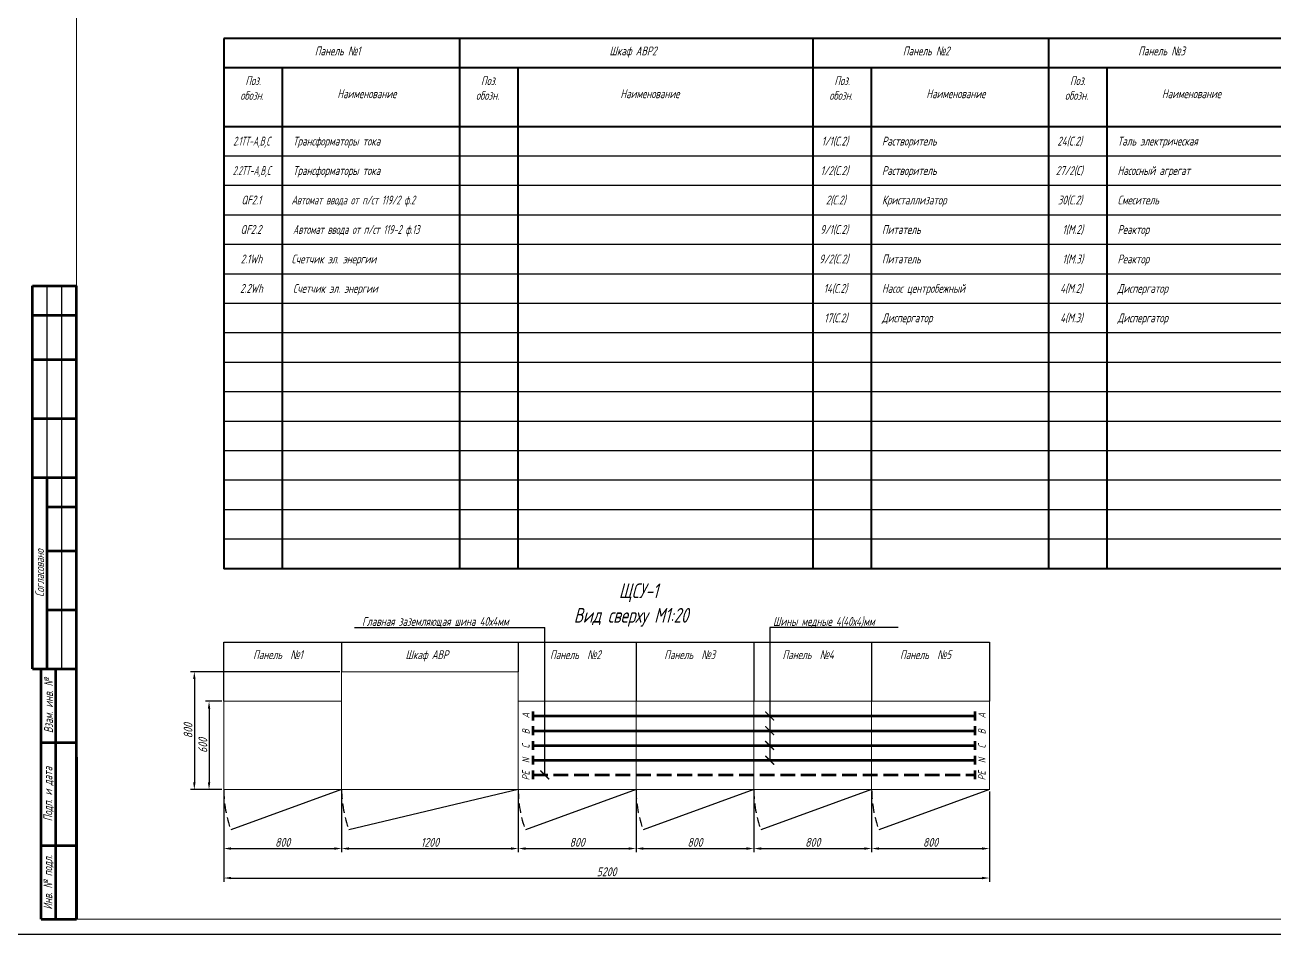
# Model space of a CAD drawing. Header units: millimetres. Extents: x -14296 to 10264, y -13087 to -5602.
# Drawn here: x -7344.2 to -6920.1, y -13086.7 to -12778.2 of the extents above; entities that cross this region are included whole.
import ezdxf

# ---------------------------------------------------------------- set-up
doc = ezdxf.new("R2010")
doc.units = ezdxf.units.MM
doc.linetypes.add('DASHED2', pattern=[9.525, 6.35, -3.175])
doc.linetypes.add('gost5', pattern=[7, 5, -2, 0])
doc.layers.get('Defpoints').update_dxf_attribs({"color": 33})
for name, color, linetype, lineweight in [('КаБель силовой (Вновь)', 1, 'Continuous', 15), ('Линия выноска', 137, 'Continuous', 25), ('Размерная', 4, 'Continuous', 25), ('Рамка толстая', 7, 'Continuous', 15), ('Рамка тонкая', 5, 'Continuous', 25), ('ТаБлица', 253, 'Continuous', 15), ('Текст', 7, 'Continuous', 20), ('Штампы', 252, 'Continuous', 25), ('Щиты пульты (Вновь)', 5, 'Continuous', 15)]:
    doc.layers.add(name, color=color, linetype=linetype, lineweight=lineweight)
doc.styles.add('gost shx', font='gost.shx', dxfattribs={"oblique": 15})
doc.styles.add('Simplex', font='simplex.shx', dxfattribs={"width": 0.7, "oblique": 15})
doc.dimstyles.new('ISO-25', dxfattribs={"dimtxt": 3, "dimasz": 2.5, "dimexe": 1.25, "dimexo": 0.625, "dimtad": 1, "dimtxsty": 'gost shx', "dimcen": 2.5, "dimclrt": 2, "dimadec": 0, "dimazin": 0, "dimtfac": 1, "dimtmove": 0, "dimatfit": 3, "dimfxl": 1, "dimarcsym": 0})

# ---------------------------------------------------------------- blocks, each defined once
blk = doc.blocks.new('A$C551E481E')
at = {"layer": 'Рамка толстая'}
for p, q in [((20, 589), (20, 5)), ((20, 5), (836, 5))]:
    blk.add_line(p, q, dxfattribs=at)
at = {"layer": 'Рамка тонкая'}
blk.add_line((0, 0), (841, 0), dxfattribs=at)
blk = doc.blocks.new('*D1086')
at = {"layer": 'Defpoints', "color": 0, "lineweight": 15, "transparency": 16777216}
for p in [(-7276.72, -13007.74), (-7281.71, -13037.74), (-7276.72, -13037.74)]:
    blk.add_point(p, dxfattribs=at)
at = {"layer": 'Размерная', "color": 0, "lineweight": -2, "transparency": 16777216}
for p, q in [((-7277.34, -13007.74), (-7282.96, -13007.74)), ((-7281.71, -13010.24), (-7281.71, -13035.24)), ((-7277.34, -13037.74), (-7282.96, -13037.74))]:
    blk.add_line(p, q, dxfattribs=at)
at = {"layer": 'Размерная', "color": 0, "lineweight": 15, "transparency": 16777216}
for points in [[(-7282.13, -13010.24), (-7281.29, -13010.24), (-7281.71, -13007.74)], [(-7282.13, -13035.24), (-7281.29, -13035.24), (-7281.71, -13037.74)]]:
    blk.add_solid(points, dxfattribs=at)
at = {"layer": 'Размерная', "color": 2, "lineweight": 18, "transparency": 16777216, "insert": (-7283.83, -13022.74), "char_height": 3, "attachment_point": 5, "rotation": 90, "style": 'gost shx'}
blk.add_mtext('600', dxfattribs=at)
blk = doc.blocks.new('*D1087')
at = {"layer": 'Defpoints', "color": 0, "lineweight": 15, "transparency": 16777216}
for p in [(-7276.72, -13037.74), (-7236.72, -13037.74), (-7236.72, -13057.74)]:
    blk.add_point(p, dxfattribs=at)
at = {"layer": 'Размерная', "color": 0, "lineweight": -2, "transparency": 16777216}
for p, q in [((-7276.72, -13038.37), (-7276.72, -13058.99)), ((-7236.72, -13038.37), (-7236.72, -13058.99)), ((-7274.22, -13057.74), (-7239.22, -13057.74))]:
    blk.add_line(p, q, dxfattribs=at)
at = {"layer": 'Размерная', "color": 0, "lineweight": 15, "transparency": 16777216}
for points in [[(-7274.22, -13057.32), (-7274.22, -13058.16), (-7276.72, -13057.74)], [(-7239.22, -13057.32), (-7239.22, -13058.16), (-7236.72, -13057.74)]]:
    blk.add_solid(points, dxfattribs=at)
at = {"layer": 'Размерная', "color": 2, "lineweight": 18, "transparency": 16777216, "insert": (-7256.72, -13055.62), "char_height": 3, "attachment_point": 5, "style": 'gost shx'}
blk.add_mtext('800', dxfattribs=at)
blk = doc.blocks.new('*D989')
at = {"layer": 'Defpoints', "color": 0, "lineweight": 15, "transparency": 16777216}
for p in [(-7236.72, -13037.74), (-7176.72, -13037.74), (-7176.72, -13057.74)]:
    blk.add_point(p, dxfattribs=at)
at = {"layer": 'Размерная', "color": 0, "lineweight": -2, "transparency": 16777216}
for p, q in [((-7236.72, -13038.37), (-7236.72, -13058.99)), ((-7176.72, -13038.37), (-7176.72, -13058.99)), ((-7234.22, -13057.74), (-7179.22, -13057.74))]:
    blk.add_line(p, q, dxfattribs=at)
at = {"layer": 'Размерная', "color": 0, "lineweight": 15, "transparency": 16777216}
for points in [[(-7234.22, -13057.32), (-7234.22, -13058.16), (-7236.72, -13057.74)], [(-7179.22, -13057.32), (-7179.22, -13058.16), (-7176.72, -13057.74)]]:
    blk.add_solid(points, dxfattribs=at)
at = {"layer": 'Размерная', "color": 2, "lineweight": 18, "transparency": 16777216, "insert": (-7206.72, -13055.62), "char_height": 3, "attachment_point": 5, "style": 'gost shx'}
blk.add_mtext('1200', dxfattribs=at)
blk = doc.blocks.new('*D990')
at = {"layer": 'Defpoints', "color": 0, "lineweight": 15, "transparency": 16777216}
for p in [(-7236.72, -12997.74), (-7286.71, -13037.74), (-7281.72, -13037.74)]:
    blk.add_point(p, dxfattribs=at)
at = {"layer": 'Размерная', "color": 0, "lineweight": -2, "transparency": 16777216}
for p, q in [((-7237.34, -12997.74), (-7287.96, -12997.74)), ((-7286.71, -13000.24), (-7286.71, -13035.24)), ((-7282.34, -13037.74), (-7287.96, -13037.74))]:
    blk.add_line(p, q, dxfattribs=at)
at = {"layer": 'Размерная', "color": 0, "lineweight": 15, "transparency": 16777216}
for points in [[(-7287.13, -13000.24), (-7286.29, -13000.24), (-7286.71, -12997.74)], [(-7287.13, -13035.24), (-7286.29, -13035.24), (-7286.71, -13037.74)]]:
    blk.add_solid(points, dxfattribs=at)
at = {"layer": 'Размерная', "color": 2, "lineweight": 18, "transparency": 16777216, "insert": (-7288.83, -13017.74), "char_height": 3, "attachment_point": 5, "rotation": 90, "style": 'gost shx'}
blk.add_mtext('800', dxfattribs=at)
blk = doc.blocks.new('*D991')
at = {"layer": 'Defpoints', "color": 0, "lineweight": 15, "transparency": 16777216}
for p in [(-7276.72, -13037.74), (-7016.72, -13037.74), (-7016.72, -13067.74)]:
    blk.add_point(p, dxfattribs=at)
at = {"layer": 'Размерная', "color": 0, "lineweight": -2, "transparency": 16777216}
for p, q in [((-7276.72, -13038.37), (-7276.72, -13068.99)), ((-7016.72, -13038.37), (-7016.72, -13068.99)), ((-7274.22, -13067.74), (-7019.22, -13067.74))]:
    blk.add_line(p, q, dxfattribs=at)
at = {"layer": 'Размерная', "color": 0, "lineweight": 15, "transparency": 16777216}
for points in [[(-7274.22, -13067.32), (-7274.22, -13068.16), (-7276.72, -13067.74)], [(-7019.22, -13067.32), (-7019.22, -13068.16), (-7016.72, -13067.74)]]:
    blk.add_solid(points, dxfattribs=at)
at = {"layer": 'Размерная', "color": 2, "lineweight": 18, "transparency": 16777216, "insert": (-7146.72, -13065.62), "char_height": 3, "attachment_point": 5, "style": 'gost shx'}
blk.add_mtext('5200', dxfattribs=at)
blk = doc.blocks.new('*D992')
at = {"layer": 'Defpoints', "color": 0, "lineweight": 15, "transparency": 16777216}
for p in [(-7176.72, -13037.74), (-7136.72, -13037.74), (-7136.72, -13057.74)]:
    blk.add_point(p, dxfattribs=at)
at = {"layer": 'Размерная', "color": 0, "lineweight": -2, "transparency": 16777216}
for p, q in [((-7176.72, -13038.37), (-7176.72, -13058.99)), ((-7136.72, -13038.37), (-7136.72, -13058.99)), ((-7174.22, -13057.74), (-7139.22, -13057.74))]:
    blk.add_line(p, q, dxfattribs=at)
at = {"layer": 'Размерная', "color": 0, "lineweight": 15, "transparency": 16777216}
for points in [[(-7174.22, -13057.32), (-7174.22, -13058.16), (-7176.72, -13057.74)], [(-7139.22, -13057.32), (-7139.22, -13058.16), (-7136.72, -13057.74)]]:
    blk.add_solid(points, dxfattribs=at)
at = {"layer": 'Размерная', "color": 2, "lineweight": 18, "transparency": 16777216, "insert": (-7156.72, -13055.62), "char_height": 3, "attachment_point": 5, "style": 'gost shx'}
blk.add_mtext('800', dxfattribs=at)
blk = doc.blocks.new('*D993')
at = {"layer": 'Defpoints', "color": 0, "lineweight": 15, "transparency": 16777216}
for p in [(-7136.72, -13037.74), (-7096.72, -13037.74), (-7096.72, -13057.74)]:
    blk.add_point(p, dxfattribs=at)
at = {"layer": 'Размерная', "color": 0, "lineweight": -2, "transparency": 16777216}
for p, q in [((-7136.72, -13038.37), (-7136.72, -13058.99)), ((-7096.72, -13038.37), (-7096.72, -13058.99)), ((-7134.22, -13057.74), (-7099.22, -13057.74))]:
    blk.add_line(p, q, dxfattribs=at)
at = {"layer": 'Размерная', "color": 0, "lineweight": 15, "transparency": 16777216}
for points in [[(-7134.22, -13057.32), (-7134.22, -13058.16), (-7136.72, -13057.74)], [(-7099.22, -13057.32), (-7099.22, -13058.16), (-7096.72, -13057.74)]]:
    blk.add_solid(points, dxfattribs=at)
at = {"layer": 'Размерная', "color": 2, "lineweight": 18, "transparency": 16777216, "insert": (-7116.72, -13055.62), "char_height": 3, "attachment_point": 5, "style": 'gost shx'}
blk.add_mtext('800', dxfattribs=at)
blk = doc.blocks.new('*D994')
at = {"layer": 'Defpoints', "color": 0, "lineweight": 15, "transparency": 16777216}
for p in [(-7096.72, -13037.74), (-7056.72, -13037.74), (-7056.72, -13057.74)]:
    blk.add_point(p, dxfattribs=at)
at = {"layer": 'Размерная', "color": 0, "lineweight": -2, "transparency": 16777216}
for p, q in [((-7096.72, -13038.37), (-7096.72, -13058.99)), ((-7056.72, -13038.37), (-7056.72, -13058.99)), ((-7094.22, -13057.74), (-7059.22, -13057.74))]:
    blk.add_line(p, q, dxfattribs=at)
at = {"layer": 'Размерная', "color": 0, "lineweight": 15, "transparency": 16777216}
for points in [[(-7094.22, -13057.32), (-7094.22, -13058.16), (-7096.72, -13057.74)], [(-7059.22, -13057.32), (-7059.22, -13058.16), (-7056.72, -13057.74)]]:
    blk.add_solid(points, dxfattribs=at)
at = {"layer": 'Размерная', "color": 2, "lineweight": 18, "transparency": 16777216, "insert": (-7076.72, -13055.62), "char_height": 3, "attachment_point": 5, "style": 'gost shx'}
blk.add_mtext('800', dxfattribs=at)
blk = doc.blocks.new('*D995')
at = {"layer": 'Defpoints', "color": 0, "lineweight": 15, "transparency": 16777216}
for p in [(-7056.72, -13037.74), (-7016.72, -13037.74), (-7016.72, -13057.74)]:
    blk.add_point(p, dxfattribs=at)
at = {"layer": 'Размерная', "color": 0, "lineweight": -2, "transparency": 16777216}
for p, q in [((-7056.72, -13038.37), (-7056.72, -13058.99)), ((-7016.72, -13038.37), (-7016.72, -13058.99)), ((-7054.22, -13057.74), (-7019.22, -13057.74))]:
    blk.add_line(p, q, dxfattribs=at)
at = {"layer": 'Размерная', "color": 0, "lineweight": 15, "transparency": 16777216}
for points in [[(-7054.22, -13057.32), (-7054.22, -13058.16), (-7056.72, -13057.74)], [(-7019.22, -13057.32), (-7019.22, -13058.16), (-7016.72, -13057.74)]]:
    blk.add_solid(points, dxfattribs=at)
at = {"layer": 'Размерная', "color": 2, "lineweight": 18, "transparency": 16777216, "insert": (-7036.72, -13055.62), "char_height": 3, "attachment_point": 5, "style": 'gost shx'}
blk.add_mtext('800', dxfattribs=at)
blk = doc.blocks.new('_ArchTick')
at = {"color": 0, "const_width": 0.15}
blk.add_lwpolyline([(-0.5, -0.5), (0.5, 0.5)], dxfattribs=at)
blk = doc.blocks.new('*T1012')
at = {"layer": 'Штампы', "color": 0, "linetype": 'ByBlock', "lineweight": 60, "transparency": 16777216}
for p, q in [((0, 0), (0, 130)), ((0, 130), (15, 130)), ((15, 0), (15, 130)), ((0, 120), (15, 120)), ((0, 105), (15, 105)), ((0, 85), (15, 85)), ((0, 65), (15, 65)), ((5, 0), (5, 65)), ((5, 55), (15, 55)), ((5, 40), (15, 40)), ((5, 20), (15, 20)), ((0, 0), (15, 0))]:
    blk.add_line(p, q, dxfattribs=at)
at = {"layer": 'Штампы', "color": 5, "linetype": 'ByBlock', "lineweight": 25, "transparency": 16777216}
for p, q in [((5, 65), (5, 130)), ((10, 0), (10, 130))]:
    blk.add_line(p, q, dxfattribs=at)
at = {"layer": 'Штампы', "color": 2, "transparency": 16777216, "insert": (2.5, 32.5), "char_height": 3, "width": 61, "attachment_point": 5, "rotation": 90, "style": 'Simplex'}
blk.add_mtext('Согласовано', dxfattribs=at)
blk = doc.blocks.new('*T1013')
at = {"layer": 'Штампы', "color": 0, "linetype": 'ByBlock', "lineweight": 60, "transparency": 16777216}
for p, q in [((0, 0), (0, 85)), ((0, 85), (12, 85)), ((5, 0), (5, 85)), ((12, 0), (12, 85)), ((0, 60), (12, 60)), ((0, 25), (12, 25)), ((0, 0), (12, 0))]:
    blk.add_line(p, q, dxfattribs=at)
at = {"layer": 'Штампы', "color": 2, "transparency": 16777216, "char_height": 3, "attachment_point": 5, "rotation": 90, "style": 'Simplex'}
for s, insert, width in [('Взам. инв. {\\Fgost|c204;№}', (2.5, 72.5), 25), ('Подп. и дата', (2.5, 42.5), 35), ('Инв. {\\Fgost|c204;№} подл.', (2.5, 12.5), 25)]:
    blk.add_mtext(s, dxfattribs=dict(at, insert=insert, width=width))

msp = doc.modelspace()

# ---------------------------------------------------------------- linework, layer by layer
at = {"layer": 'КаБель силовой (Вновь)', "lineweight": 70}
for p, q in [((-7171.71622, -13011.24064), (-7171.71622, -13014.24064)), ((-7021.71622, -13011.24064), (-7021.71622, -13014.24064)), ((-7171.71622, -13012.74064), (-7021.71622, -13012.74064)), ((-7171.71622, -13016.24064), (-7171.71622, -13019.24064)), ((-7021.71622, -13016.24064), (-7021.71622, -13019.24064)), ((-7171.71622, -13017.74064), (-7021.71622, -13017.74064)), ((-7171.71622, -13021.24064), (-7171.71622, -13024.24064)), ((-7171.71622, -13022.74064), (-7021.71622, -13022.74064)), ((-7021.71622, -13021.24064), (-7021.71622, -13024.24064)), ((-7171.71622, -13026.24064), (-7171.71622, -13029.24064)), ((-7171.71622, -13027.74064), (-7021.71622, -13027.74064)), ((-7021.71622, -13026.24064), (-7021.71622, -13029.24064)), ((-7171.71622, -13031.24064), (-7171.71622, -13034.24064)), ((-7021.71622, -13031.24064), (-7021.71622, -13034.24064))]:
    msp.add_line(p, q, dxfattribs=at)
at = {"layer": 'КаБель силовой (Вновь)', "linetype": 'gost5', "lineweight": 70}
msp.add_line((-7171.71622, -13032.74064), (-7021.71622, -13032.74064), dxfattribs=at)
at = {"layer": 'Линия выноска'}
for p, q in [((-7232.32234, -12982.74064), (-7167.71179, -12982.74064)), ((-7167.71179, -13032.74064), (-7167.71179, -12982.74064)), ((-7047.69704, -12982.74064), (-7091.34382, -12982.74064)), ((-7091.34382, -12982.74064), (-7091.34382, -13027.74064))]:
    msp.add_line(p, q, dxfattribs=at)
at = {"layer": 'Рамка тонкая'}
for p, q in [((-7196.71622, -12822.74064), (-7276.71622, -12822.74064)), ((-7076.71622, -12822.74064), (-7196.71622, -12822.74064)), ((-6996.71622, -12822.74064), (-7076.71622, -12822.74064)), ((-6916.71622, -12822.74064), (-6996.71622, -12822.74064)), ((-7196.71622, -12832.74064), (-7276.71622, -12832.74064)), ((-7076.71622, -12832.74064), (-7196.71622, -12832.74064)), ((-6996.71622, -12832.74064), (-7076.71622, -12832.74064)), ((-6916.71622, -12832.74064), (-6996.71622, -12832.74064)), ((-7196.71622, -12842.74064), (-7276.71622, -12842.74064)), ((-7076.71622, -12842.74064), (-7196.71622, -12842.74064)), ((-6996.71622, -12842.74064), (-7076.71622, -12842.74064)), ((-6916.71622, -12842.74064), (-6996.71622, -12842.74064)), ((-7196.71622, -12852.74064), (-7276.71622, -12852.74064)), ((-7076.71622, -12852.74064), (-7196.71622, -12852.74064)), ((-6996.71622, -12852.74064), (-7076.71622, -12852.74064)), ((-6916.71622, -12852.74064), (-6996.71622, -12852.74064)), ((-7196.71622, -12862.74064), (-7276.71622, -12862.74064)), ((-7076.71622, -12862.74064), (-7196.71622, -12862.74064)), ((-6996.71622, -12862.74064), (-7076.71622, -12862.74064)), ((-6916.71622, -12862.74064), (-6996.71622, -12862.74064)), ((-7196.71622, -12872.74064), (-7276.71622, -12872.74064)), ((-7076.71622, -12872.74064), (-7196.71622, -12872.74064)), ((-6996.71622, -12872.74064), (-7076.71622, -12872.74064)), ((-6916.71622, -12872.74064), (-6996.71622, -12872.74064)), ((-7196.71622, -12882.74064), (-7276.71622, -12882.74064)), ((-7076.71622, -12882.74064), (-7196.71622, -12882.74064)), ((-6996.71622, -12882.74064), (-7076.71622, -12882.74064)), ((-6916.71622, -12882.74064), (-6996.71622, -12882.74064)), ((-7196.71622, -12892.74064), (-7276.71622, -12892.74064)), ((-7076.71622, -12892.74064), (-7196.71622, -12892.74064)), ((-6996.71622, -12892.74064), (-7076.71622, -12892.74064)), ((-6916.71622, -12892.74064), (-6996.71622, -12892.74064)), ((-7196.71622, -12902.74064), (-7276.71622, -12902.74064)), ((-7076.71622, -12902.74064), (-7196.71622, -12902.74064)), ((-6996.71622, -12902.74064), (-7076.71622, -12902.74064)), ((-6916.71622, -12902.74064), (-6996.71622, -12902.74064)), ((-7196.71622, -12912.74064), (-7276.71622, -12912.74064)), ((-7076.71622, -12912.74064), (-7196.71622, -12912.74064)), ((-6996.71622, -12912.74064), (-7076.71622, -12912.74064)), ((-6916.71622, -12912.74064), (-6996.71622, -12912.74064)), ((-7196.71622, -12922.74064), (-7276.71622, -12922.74064)), ((-7076.71622, -12922.74064), (-7196.71622, -12922.74064)), ((-6996.71622, -12922.74064), (-7076.71622, -12922.74064)), ((-6916.71622, -12922.74064), (-6996.71622, -12922.74064)), ((-7196.71622, -12932.74064), (-7276.71622, -12932.74064)), ((-7076.71622, -12932.74064), (-7196.71622, -12932.74064)), ((-6996.71622, -12932.74064), (-7076.71622, -12932.74064)), ((-6916.71622, -12932.74064), (-6996.71622, -12932.74064)), ((-7196.71622, -12942.74064), (-7276.71622, -12942.74064)), ((-7076.71622, -12942.74064), (-7196.71622, -12942.74064)), ((-6996.71622, -12942.74064), (-7076.71622, -12942.74064)), ((-6916.71622, -12942.74064), (-6996.71622, -12942.74064)), ((-7196.71622, -12952.74064), (-7276.71622, -12952.74064)), ((-7076.71622, -12952.74064), (-7196.71622, -12952.74064)), ((-6996.71622, -12952.74064), (-7076.71622, -12952.74064)), ((-6916.71622, -12952.74064), (-6996.71622, -12952.74064)), ((-7276.71622, -13007.74064), (-7276.71622, -12987.74064)), ((-7276.71622, -12987.74064), (-7236.71622, -12987.74064)), ((-7236.71622, -12987.74064), (-7236.71622, -12997.74064)), ((-7236.71622, -12987.74064), (-7176.71622, -12987.74064)), ((-7176.71622, -12987.74064), (-7176.71622, -12997.74064)), ((-7176.71622, -12987.74064), (-7136.71622, -12987.74064)), ((-7136.71622, -12987.74064), (-7136.71622, -13007.74064)), ((-7136.71622, -12987.74064), (-7096.71622, -12987.74064)), ((-7096.71622, -12987.74064), (-7096.71622, -13007.74064)), ((-7096.71622, -12987.74064), (-7056.71622, -12987.74064)), ((-7056.71622, -12987.74064), (-7056.71622, -13007.74064)), ((-7056.71622, -12987.74064), (-7016.71622, -12987.74064)), ((-7016.71622, -12987.74064), (-7016.71622, -13007.74064)), ((-7236.71622, -13037.74064), (-7274.30392, -13051.42145)), ((-7176.71622, -13037.74064), (-7234.21622, -13051.42145)), ((-7136.71622, -13037.74064), (-7174.30392, -13051.42145)), ((-7096.71622, -13037.74064), (-7134.30392, -13051.42145)), ((-7056.71622, -13037.74064), (-7094.30392, -13051.42145)), ((-7016.71622, -13037.74064), (-7054.30392, -13051.42145))]:
    msp.add_line(p, q, dxfattribs=at)
at = {"layer": 'Рамка тонкая', "linetype": 'DASHED2', "ltscale": 0.5}
for centre, radius, start, end in [((-7236.71622, -13037.74064), 40, 180, 200), ((-7193.61585, -13036.9334), 43.10792, 181.0729841, 199.6386978), ((-7136.71622, -13037.74064), 40, 180, 200), ((-7096.71622, -13037.74064), 40, 180, 200), ((-7056.71622, -13037.74064), 40, 180, 200), ((-7016.71622, -13037.74064), 40, 180, 200)]:
    msp.add_arc(centre, radius, start, end, dxfattribs=at)
at = {"layer": 'ТаБлица', "lineweight": 40}
for p, q in [((-7276.71622, -12782.74064), (-7276.71622, -12962.74064)), ((-7196.71622, -12782.74064), (-7276.71622, -12782.74064)), ((-7076.71622, -12782.74064), (-7196.71622, -12782.74064)), ((-7196.71622, -12782.74064), (-7196.71622, -12962.74064)), ((-6996.71622, -12782.74064), (-7076.71622, -12782.74064)), ((-7076.71622, -12782.74064), (-7076.71622, -12962.74064)), ((-6996.71622, -12782.74064), (-6996.71622, -12962.74064)), ((-6916.71622, -12782.74064), (-6996.71622, -12782.74064)), ((-6996.71622, -12782.74064), (-6996.71622, -12962.74064)), ((-7196.71622, -12792.74064), (-7276.71622, -12792.74064)), ((-7256.71622, -12962.74064), (-7256.71622, -12792.74064)), ((-7076.71622, -12792.74064), (-7196.71622, -12792.74064)), ((-7176.71622, -12962.74064), (-7176.71622, -12792.74064)), ((-6996.71622, -12792.74064), (-7076.71622, -12792.74064)), ((-7056.71622, -12962.74064), (-7056.71622, -12792.74064)), ((-6916.71622, -12792.74064), (-6996.71622, -12792.74064)), ((-6976.71622, -12962.74064), (-6976.71622, -12792.74064)), ((-7196.71622, -12812.74064), (-7276.71622, -12812.74064)), ((-7076.71622, -12812.74064), (-7196.71622, -12812.74064)), ((-6996.71622, -12812.74064), (-7076.71622, -12812.74064)), ((-6916.71622, -12812.74064), (-6996.71622, -12812.74064)), ((-7196.71622, -12962.74064), (-7276.71622, -12962.74064)), ((-7076.71622, -12962.74064), (-7196.71622, -12962.74064)), ((-6996.71622, -12962.74064), (-7076.71622, -12962.74064)), ((-6916.71622, -12962.74064), (-6996.71622, -12962.74064))]:
    msp.add_line(p, q, dxfattribs=at)
at = {"layer": 'Штампы', "lineweight": 60}
msp.add_line((-7326.71622, -13026.74064), (-7326.71622, -13081.74064), dxfattribs=at)
at = {"layer": 'Щиты пульты (Вновь)'}
for p, q in [((-7236.71622, -12997.74064), (-7236.71622, -13037.74064)), ((-7236.71622, -12997.74064), (-7176.71622, -12997.74064)), ((-7176.71622, -12997.74064), (-7176.71622, -13037.74064)), ((-7276.71622, -13007.74064), (-7236.71622, -13007.74064)), ((-7276.71622, -13007.74064), (-7276.71622, -13037.74064)), ((-7176.71622, -13007.74064), (-7136.71622, -13007.74064)), ((-7136.71622, -13007.74064), (-7136.71622, -13037.74064)), ((-7136.71622, -13007.74064), (-7096.71622, -13007.74064)), ((-7096.71622, -13007.74064), (-7096.71622, -13037.74064)), ((-7096.71622, -13007.74064), (-7056.71622, -13007.74064)), ((-7056.71622, -13007.74064), (-7056.71622, -13037.74064)), ((-7056.71622, -13007.74064), (-7016.71622, -13007.74064)), ((-7016.71622, -13007.74064), (-7016.71622, -13037.74064)), ((-7236.71622, -13037.74064), (-7276.71622, -13037.74064)), ((-7176.71622, -13037.74064), (-7236.71622, -13037.74064)), ((-7136.71622, -13037.74064), (-7176.71622, -13037.74064)), ((-7096.71622, -13037.74064), (-7136.71622, -13037.74064)), ((-7056.71622, -13037.74064), (-7096.71622, -13037.74064)), ((-7016.71622, -13037.74064), (-7056.71622, -13037.74064))]:
    msp.add_line(p, q, dxfattribs=at)

# ---------------------------------------------------------------- block references
for name, p in [('A$C551E481E', (-7346.71622, -13086.74065)), ('*T1012', (-7341.71622, -12996.74064)), ('*T1013', (-7338.71622, -13081.74064))]:
    msp.add_blockref(name, p)
at = {"layer": 'Линия выноска', "xscale": 2.99999999999979, "yscale": 2.99999999999979, "zscale": 2.99999999999979, "rotation": 269.9990485792585}
for p in [(-7091.34382, -13012.74064), (-7091.34382, -13017.74064), (-7091.34382, -13022.74064), (-7091.34382, -13027.74064), (-7167.71179, -13032.74064)]:
    msp.add_blockref('_ArchTick', p, dxfattribs=at)

# ---------------------------------------------------------------- texts
at = {"layer": 'Текст', "lineweight": 20, "style": 'Simplex', "oblique": 15, "width": 0.7}
for s, p in [('Главная заземляющая шина 40х4мм', (-7229.78012, -12982.16119)), ('Шины медные 4(40х4)мм', (-7090.22436, -12982.16119))]:
    msp.add_text(s, height=3, dxfattribs=at).set_placement(p)
at = {"layer": 'Текст', "style": 'Simplex', "oblique": 15, "width": 0.7}
for s, p in [('А', (-7172.88855, -13013.56207)), ('А', (-7018.04388, -13013.56207)), ('В', (-7172.88855, -13018.95012)), ('В', (-7018.04388, -13018.95012)), ('С', (-7172.88855, -13023.73736)), ('С', (-7018.04388, -13023.73736)), ('N', (-7172.88855, -13028.73736)), ('N', (-7018.04388, -13028.73736)), ('PE', (-7172.88855, -13034.56993)), ('PE', (-7018.04388, -13034.56993))]:
    msp.add_text(s, height=2.5, rotation=90, dxfattribs=at).set_placement(p)
at = {"layer": 'Текст', "lineweight": 20, "char_height": 3, "attachment_point": 1, "style": 'Simplex'}
for s, width, insert in [('\\pi30.923;Панель {\\fArial|b0|i0|c204|p34;№}1', 80, (-7276.71622, -12785.5178)), ('\\pi50.975;Шкаф АВР2', 119.9999985, (-7196.71622, -12785.5178)), ('\\pi30.599;Панель {\\fArial|b0|i0|c204|p34;№}2', 80, (-7076.71622, -12785.5178)), ('\\pi30.523;Панель {\\fArial|b0|i0|c204|p34;№}3', 80, (-6996.71622, -12785.5178)), ('\\pi7.3309;Поз.\\P\\pi5.6383;обозн.', 20, (-7276.71622, -12795.60266)), ('\\pi7.3309;Поз.\\P\\pi5.6383;обозн.', 20, (-7196.71622, -12795.60266)), ('\\pi7.3309;Поз.\\P\\pi5.6383;обозн.', 20, (-7076.71622, -12795.60266)), ('\\pi7.3309;Поз.\\P\\pi5.6383;обозн.', 20, (-6996.71622, -12795.60266)), ('\\pi18.559;Наименование', 60, (-7256.71622, -12800.0492)), ('\\pi34.669;Наименование', 99.9999985, (-7176.71622, -12800.0492)), ('\\pi18.559;Наименование', 60, (-7056.71622, -12800.0492)), ('\\pi18.559;Наименование', 60, (-6976.71622, -12800.0492)), ('\\pi3.1912;{\\W0.5;2.1ТТ-А,В,С}', 20, (-7276.71622, -12816.12209)), ('\\pi3.5;Трансформаторы тока', 60, (-7256.71622, -12816.12209)), ('\\pi3.035;1/1(С.2)', 20, (-7076.71622, -12816.12209)), ('\\pi3.5;{\\Q15;Растворитель}', 60, (-7056.71622, -12816.12209)), ('\\pi3.0568;24(С.2)', 20, (-6996.71622, -12816.12209)), ('\\pi3.5;{\\Q15;Таль электрическая}', 60, (-6976.71622, -12816.12209)), ('\\pi3.0484;{\\W0.5;2.2ТТ-А,В,С}', 20, (-7276.71622, -12826.12209)), ('\\pi3.5;Трансформаторы тока', 60, (-7256.71622, -12826.12209)), ('\\pi2.685;1/2(С.2)', 20, (-7076.71622, -12826.12209)), ('\\pi3.5;{\\Q15;Растворитель}', 60, (-7056.71622, -12826.12209)), ('\\pi2.5318;27/2(С)', 20, (-6996.71622, -12826.12209)), ('\\pi3.5;{\\Q15;Насосный агрегат}', 60, (-6976.71622, -12826.12209)), ('\\pi5.99377;QF2.1', 20, (-7276.71622, -12836.12209)), ('\\pi3;{\\W0.6;Автомат ввода от п/ст 119/2 ф.2}', 60, (-7256.71622, -12836.12209)), ('\\pi4.4568;2(С.2)', 20, (-7076.71622, -12836.12209)), ('\\pi3.5;{\\Q15;Кристаллизатор}', 60, (-7056.71622, -12836.12209)), ('\\pi3.2318;30(С.2)', 20, (-6996.71622, -12836.12209)), ('\\pi3.5;{\\Q15;Смеситель}', 60, (-6976.71622, -12836.12209)), ('\\pi5.67033;QF2.2', 20, (-7276.71622, -12846.12209)), ('\\pi3.5001;{\\W0.6;Автомат ввода от п/ст 119-2 ф.13}', 60, (-7256.71622, -12846.12209)), ('\\pi2.5254;9/1(С.2)', 20, (-7076.71622, -12846.12209)), ('\\pi3.5;{\\Q15;Питатель}', 60, (-7056.71622, -12846.12209)), ('\\pi4.785;1(М.2)', 20, (-6996.71622, -12846.12209)), ('\\pi3.5;{\\Q15;Реактор}', 60, (-6976.71622, -12846.12209)), ('\\pi5.75119;2.1Wh', 20, (-7276.71622, -12856.12209)), ('\\pi3;Счетчик эл. энергии ', 60, (-7256.71622, -12856.12209)), ('\\pi2.1754;9/2(С.2)', 20, (-7076.71622, -12856.12209)), ('\\pi3.5;{\\Q15;Питатель}', 60, (-7056.71622, -12856.12209)), ('\\pi4.785;1(М.3)', 20, (-6996.71622, -12856.12209)), ('\\pi3.5;{\\Q15;Реактор}', 60, (-6976.71622, -12856.12209)), ('\\pi5.55119;2.2Wh', 20, (-7276.71622, -12866.12209)), ('\\pi3.5;Счетчик эл. энергии ', 60, (-7256.71622, -12866.12209)), ('\\pi3.735;14(С.2)', 20, (-7076.71622, -12866.12209)), ('\\pi3.5;{\\Q15;Насос центробежный}', 60, (-7056.71622, -12866.12209)), ('\\pi4.0256;4(М.2)', 20, (-6996.71622, -12866.12209)), ('\\pi3.5;{\\Q15;Диспергатор}', 60, (-6976.71622, -12866.12209)), ('\\pi3.91;17(С.2)', 20, (-7076.71622, -12876.12209)), ('\\pi3.5;{\\Q15;Диспергатор}', 60, (-7056.71622, -12876.12209)), ('\\pi4.0256;4(М.3)', 20, (-6996.71622, -12876.12209)), ('\\pi3.5;{\\Q15;Диспергатор}', 60, (-6976.71622, -12876.12209))]:
    msp.add_mtext_dynamic_manual_height_columns(s, width=width, gutter_width=12.5, heights=[0], dxfattribs=dict(at, insert=insert))
at = {"layer": 'Текст', "lineweight": 35, "insert": (-7276.71622, -12967.74064), "char_height": 5, "attachment_point": 1, "style": 'Simplex'}
msp.add_mtext_dynamic_manual_height_columns('\\pi134.16;ЩСУ-1\\P\\pi116.54; Вид сверху М1:20', width=285, gutter_width=12.5, heights=[0], dxfattribs=at)
at = {"layer": 'Текст', "char_height": 3, "attachment_point": 1, "style": 'Simplex'}
for s, width, insert in [('\\pi9.9726;Панель  {\\fArial|b0|i0|c204|p34;№}1', 40, (-7276.71622, -12990.43104)), ('\\pi21.725;Шкаф АВР', 60, (-7236.71622, -12990.43104)), ('\\pi6.5991;   Панель  {\\fArial|b0|i0|c204|p34;№}2', 40, (-7176.71622, -12990.43104)), ('\\pi9.5726;Панель  {\\fArial|b0|i0|c204|p34;№}3', 40, (-7136.71622, -12990.43104)), ('\\pi9.7226;Панель  {\\fArial|b0|i0|c204|p34;№}4', 40, (-7096.71622, -12990.43104)), ('\\pi9.6226;Панель  {\\fArial|b0|i0|c204|p34;№}5', 40, (-7056.71622, -12990.43104))]:
    msp.add_mtext_dynamic_manual_height_columns(s, width=width, gutter_width=12.5, heights=[0], dxfattribs=dict(at, insert=insert))

# ---------------------------------------------------------------- dimensions: what is measured, and where the dimension line sits
at = {"layer": 'Размерная', "lineweight": 18}
for base, p1, p2, picture, middle in [((-7286.70834, -13037.74064), (-7236.71622, -12997.74064), (-7281.71622, -13037.74064), '*D990', (-7288.83334, -13017.74064)), ((-7281.70834, -13037.74064), (-7276.71622, -13007.74064), (-7276.71622, -13037.74064), '*D1086', (-7283.83334, -13022.74064))]:
    dim = msp.add_linear_dim(base=base, p1=p1, p2=p2, angle=90, dimstyle='ISO-25', override={"dimlfac": 20}, dxfattribs=at)
    dim.commit()
    dim.dimension.update_dxf_attribs({"geometry": picture, "text_midpoint": middle})
for base, p1, p2, picture, middle in [((-7236.71622, -13057.74061), (-7276.71622, -13037.74064), (-7236.71622, -13037.74064), '*D1087', (-7256.71622, -13055.61561)), ((-7016.71622, -13067.74061), (-7276.71622, -13037.74064), (-7016.71622, -13037.74064), '*D991', (-7146.71622, -13065.61561)), ((-7176.71622, -13057.74061), (-7236.71622, -13037.74064), (-7176.71622, -13037.74064), '*D989', (-7206.71622, -13055.61561)), ((-7136.71622, -13057.74061), (-7176.71622, -13037.74064), (-7136.71622, -13037.74064), '*D992', (-7156.71622, -13055.61561)), ((-7096.71622, -13057.74061), (-7136.71622, -13037.74064), (-7096.71622, -13037.74064), '*D993', (-7116.71622, -13055.61561)), ((-7056.71622, -13057.74061), (-7096.71622, -13037.74064), (-7056.71622, -13037.74064), '*D994', (-7076.71622, -13055.61561)), ((-7016.71622, -13057.74061), (-7056.71622, -13037.74064), (-7016.71622, -13037.74064), '*D995', (-7036.71622, -13055.61561))]:
    dim = msp.add_linear_dim(base=base, p1=p1, p2=p2, dimstyle='ISO-25', override={"dimlfac": 20}, dxfattribs=at)
    dim.commit()
    dim.dimension.update_dxf_attribs({"geometry": picture, "text_midpoint": middle})

doc.saveas('drawing.dxf')
